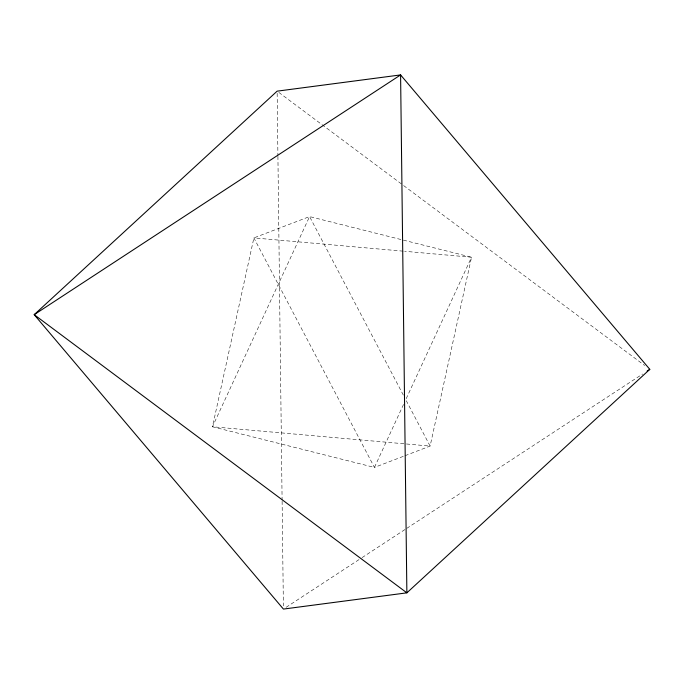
<?xml version="1.0" encoding="UTF-8"?>
<svg xmlns="http://www.w3.org/2000/svg" width="684" height="684" viewBox="0 0 684 684"><rect width="100%" height="100%" fill="white"/><g stroke="black" fill="none" stroke-linecap="round" stroke-linejoin="round"><path stroke-width="0.51" stroke-dasharray="3.42 2.56" d="M403.526 404.458L374.439 467.42L212.468 426.765L253.892 237.904L309.57 216.58L471.541 257.235L430.116 446.088L404.261 455.989M406.211 398.652L471.541 257.235L404.654 251.293M286.1 607.324L361.169 558.204M362.058 557.622L405.843 528.971M406.741 528.381L642.652 374.011M403.269 456.373L374.439 467.42L253.892 237.904L403.586 251.199M278.841 92.434L402.782 184.945M403.637 185.586L644.67 365.504M403.329 395.087L309.57 216.58L212.468 426.765L430.116 446.088L406.305 400.756M277.157 93.298L277.909 155.234M277.918 156.303L282.099 500.158M282.116 501.227L283.381 605.879"/><path stroke-width="1.03" d="M649.8 369.334L406.877 592.84L283.424 609.076L34.2 314.666L277.131 91.16L400.585 74.924L649.8 369.334L647.115 371.087M400.585 74.924L34.2 314.666L406.877 592.84L400.585 74.924"/></g></svg>
